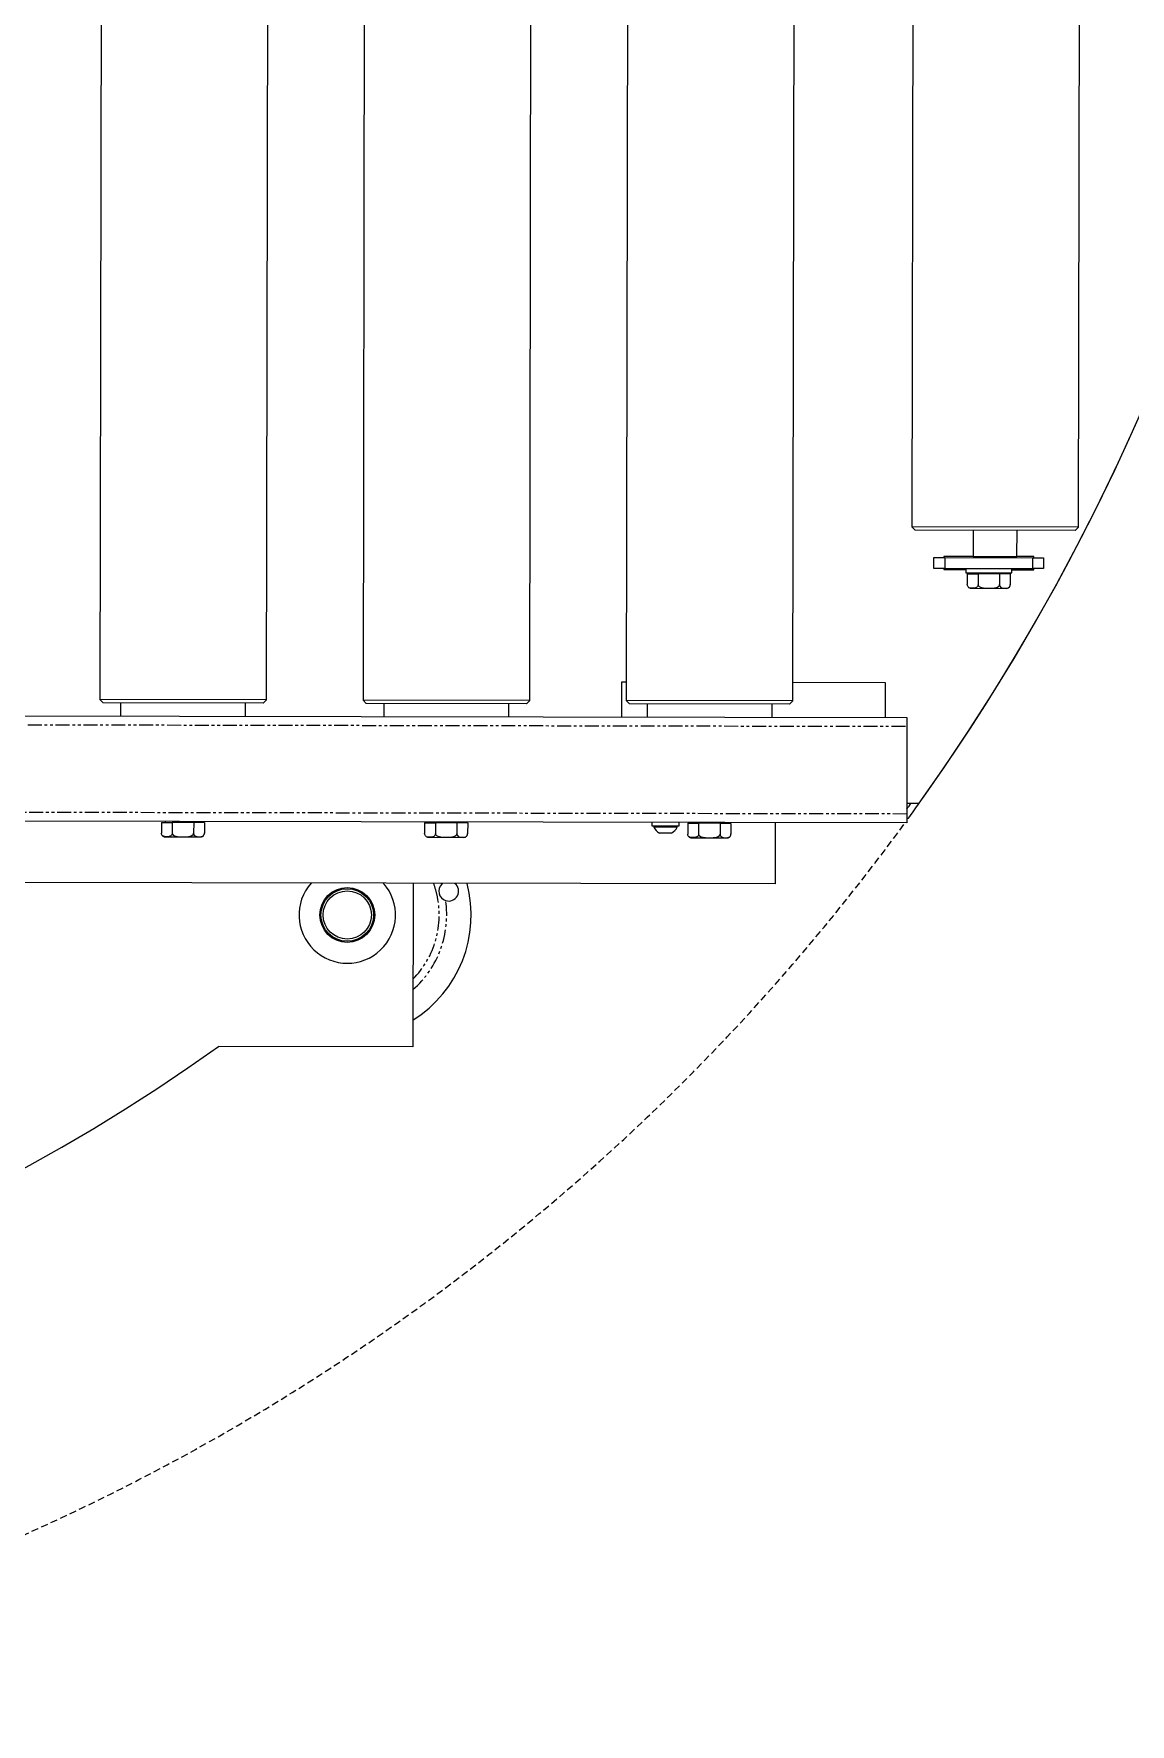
# Model space of a CAD drawing. Header units: millimetres. Extents: x -383313 to -161684, y -117025 to 99224.
# Drawn here: x -340423 to -339923, y -8972 to -8201 of the extents above; entities that cross this region are included whole.
import ezdxf

# ---------------------------------------------------------------- set-up
doc = ezdxf.new("R2010")
doc.units = ezdxf.units.MM
doc.header["$MEASUREMENT"] = 0
for name, pattern in [('AM_ISO08W050x2', [9, 6, -0.75, 1.5, -0.75]), ('NASCOSTA2', [4.7625, 3.175, -1.5875]), ('PHANTOM', [12.7, 6.35, -1.27, 1.27, -1.27, 1.27, -1.27])]:
    doc.linetypes.add(name, pattern=pattern)
doc.layers.get('Defpoints').update_dxf_attribs({"color": 31})
doc.layers.add('AM_5', color=3, linetype='Continuous', lineweight=25)
doc.layers.add('P-0000', color=7, linetype='Continuous')
doc.layers.add('P-4ECA', color=7, linetype='Continuous')
doc.dimstyles.new('AM_ISO', dxfattribs={"dimtxt": 3.5, "dimasz": 2.5, "dimexe": 1, "dimexo": 1, "dimgap": 1.5, "dimtad": 1, "dimdsep": 46, "dimtxsty": 'Standard', "dimcen": 0, "dimclrd": 256, "dimclre": 256, "dimclrt": 2, "dimadec": 0, "dimazin": 2, "dimtp": 0.1, "dimtm": 0.1, "dimtfac": 0.71, "dimtmove": 0, "dimatfit": 3, "dimfxl": 1, "dimtzin": 0, "dimlwd": -1, "dimlwe": -1, "dimarcsym": 0})

# ---------------------------------------------------------------- blocks, each defined once
blk = doc.blocks.new('*D168')
at = {"layer": 'AM_5', "transparency": 16777216}
for p, q in [((2170.33, 1608.77), (1662.33, 898.12)), ((438.77, -813.52), (1601.85, 813.52)), ((378.29, -898.12), (317.81, -982.73))]:
    blk.add_line(p, q, dxfattribs=at)
blk.add_arc((1020.31, 0), 1000, 324.74482, 56.67567, dxfattribs=at)
for points in [[(1648.23, 908.2), (1676.43, 888.04), (1601.85, 813.52)], [(364.19, -888.04), (392.39, -908.2), (438.77, -813.52)]]:
    blk.add_solid(points, dxfattribs=at)
at = {"layer": 'Defpoints', "color": 0, "transparency": 16777216}
for p in [(1601.85, 813.52), (438.77, -813.52)]:
    blk.add_point(p, dxfattribs=at)
at = {"layer": 'AM_5', "color": 6, "transparency": 16777216, "insert": (1863.47, 1380.69), "char_height": 156, "attachment_point": 5, "rotation": 54.44113}
blk.add_mtext('∅2000', dxfattribs=at)
blk = doc.blocks.new('A$C16512043')
at = {"color": 7, "linetype": 'Continuous', "lineweight": 15}
for p, q in [((442, 565), (442, -532)), ((518, -532), (518, 565)), ((562, 565), (562, -532)), ((638, -532), (638, 565)), ((682, 565), (682, -532)), ((758, -532), (758, 565)), ((812, 448.5), (812, -452.5)), ((888, -452.5), (888, 448.5)), ((812, -452.5), (813.5, -454)), ((888, -452.5), (812, -452.5)), ((886.5, -454), (813.5, -454)), ((840, -454), (840, -466)), ((860, -466), (860, -454)), ((886.5, -454), (888, -452.5)), ((822.17, -471.5), (822.17, -466.5)), ((822.17, -466.5), (827.17, -466.5)), ((840, -466), (826.67, -466)), ((826.67, -466), (826.67, -466.5)), ((827.17, -466.5), (867.17, -466.5)), ((840, -466), (840.5, -466.5)), ((840, -466), (860, -466)), ((859.5, -466.5), (860, -466)), ((867.67, -466), (860, -466)), ((867.17, -466.5), (872.17, -466.5)), ((867.67, -466.5), (867.67, -466)), ((872.17, -466.5), (872.17, -471.5)), ((827.17, -471.5), (822.17, -471.5)), ((826.67, -471.5), (826.67, -472)), ((826.67, -472), (836.67, -472)), ((827.17, -471.5), (867.17, -471.5)), ((836.67, -471.5), (836.67, -473.5)), ((836.67, -473.5), (839.97, -473.5)), ((837.35, -473.9), (837.35, -478.83)), ((837.35, -473.9), (842.26, -473.9)), ((839.07, -473.5), (839.07, -473.9)), ((839.97, -473.5), (857.67, -473.5)), ((842.26, -473.9), (842.26, -478.83)), ((852.07, -473.9), (842.26, -473.9)), ((852.07, -473.9), (852.07, -478.83)), ((856.98, -473.9), (852.07, -473.9)), ((855.27, -473.9), (855.27, -473.5)), ((856.98, -473.9), (856.98, -478.83)), ((857.67, -473.5), (857.67, -471.5)), ((857.67, -472), (867.67, -472)), ((872.17, -471.5), (867.17, -471.5)), ((867.67, -472), (867.67, -471.5)), ((839.02, -480.5), (855.32, -480.5)), ((680, -523.5), (682, -523.5)), ((680, -539.5), (680, -523.5)), ((758, -523.5), (800, -523.5)), ((800, -523.5), (800, -539.5)), ((-810, -539.5), (810, -539.5)), ((442, -532), (443.5, -533.5)), ((518, -532), (442, -532)), ((516.5, -533.5), (443.5, -533.5)), ((451.5, -533.5), (451.5, -539.5)), ((508.5, -539.5), (508.5, -533.5)), ((516.5, -533.5), (518, -532)), ((562, -532), (563.5, -533.5)), ((638, -532), (562, -532)), ((636.5, -533.5), (563.5, -533.5)), ((571.5, -533.5), (571.5, -539.5)), ((628.5, -539.5), (628.5, -533.5)), ((636.5, -533.5), (638, -532)), ((682, -532), (683.5, -533.5)), ((758, -532), (682, -532)), ((756.5, -533.5), (683.5, -533.5)), ((691.5, -533.5), (691.5, -539.5)), ((748.5, -539.5), (748.5, -533.5)), ((756.5, -533.5), (758, -532)), ((810, -539.5), (810, -543.5)), ((810, -543.5), (810, -583.5)), ((810, -578.5), (815.68, -578.5)), ((810, -583.5), (810, -587.5)), ((810.67, -585.5), (810, -585.5)), ((810, -587.5), (-810, -587.5)), ((470.19, -587.9), (470.19, -592.83)), ((470.19, -587.9), (475.09, -587.9)), ((471.9, -587.5), (471.9, -587.9)), ((475.09, -587.9), (475.09, -592.83)), ((484.91, -587.9), (475.09, -587.9)), ((484.91, -587.9), (484.91, -592.83)), ((489.81, -587.9), (484.91, -587.9)), ((488.1, -587.9), (488.1, -587.5)), ((489.81, -587.9), (489.81, -592.83)), ((590.19, -587.9), (590.19, -592.83)), ((590.19, -587.9), (595.09, -587.9)), ((591.9, -587.5), (591.9, -587.9)), ((595.09, -587.9), (595.09, -592.83)), ((604.91, -587.9), (595.09, -587.9)), ((604.91, -587.9), (604.91, -592.83)), ((609.81, -587.9), (604.91, -587.9)), ((608.1, -587.9), (608.1, -587.5)), ((609.81, -587.9), (609.81, -592.83)), ((693.75, -587.5), (693.75, -589.1)), ((693.75, -589.1), (706.25, -589.1)), ((694.75, -589.1), (694.75, -589.7)), ((700, -589.7), (694.75, -589.7)), ((702.8, -592.4), (697.2, -592.4)), ((705.25, -589.7), (700, -589.7)), ((705.25, -589.7), (705.25, -589.1)), ((706.25, -589.1), (706.25, -587.5)), ((710.19, -587.9), (710.19, -592.83)), ((710.19, -587.9), (715.09, -587.9)), ((711.9, -587.5), (711.9, -587.9)), ((715.09, -587.9), (715.09, -592.83)), ((724.91, -587.9), (715.09, -587.9)), ((724.91, -587.9), (724.91, -592.83)), ((729.81, -587.9), (724.91, -587.9)), ((728.1, -587.9), (728.1, -587.5)), ((729.81, -587.9), (729.81, -592.83)), ((750, -587.5), (750, -615.5)), ((471.85, -594.5), (488.15, -594.5)), ((591.85, -594.5), (608.15, -594.5)), ((711.85, -594.5), (728.15, -594.5)), ((750, -615.5), (-750, -615.5)), ((585, -615.5), (585, -690)), ((585, -690), (496.39, -690))]:
    blk.add_line(p, q, dxfattribs=at)
at = {"color": 7, "linetype": 'PHANTOM', "lineweight": 0}
for p, q in [((827.17, -466.5), (827.17, -471.5)), ((867.17, -471.5), (867.17, -466.5)), ((-810, -543.5), (810, -543.5)), ((810, -583.5), (-810, -583.5))]:
    blk.add_line(p, q, dxfattribs=at)
at = {"color": 7, "linetype": 'Continuous', "lineweight": 15, "flags": 128}
for points in [[(842.26, -478.83), (842.23, -479.12), (842.16, -479.38), (841.99, -479.72), (841.63, -480.09), (840.45, -480.44), (838.74, -480.38), (838.26, -480.24), (837.73, -479.86), (837.55, -479.6), (837.41, -479.26), (837.36, -478.97), (837.35, -478.83)], [(842.26, -478.83), (842.3, -479.09), (842.42, -479.35), (842.74, -479.68), (843.41, -480.05), (845.44, -480.42), (847.17, -480.46), (848.83, -480.42), (850.5, -480.18), (851.2, -479.93), (851.81, -479.48), (851.99, -479.2), (852.07, -478.87), (852.07, -478.83)], [(852.07, -478.83), (852.1, -479.12), (852.17, -479.38), (852.34, -479.72), (852.71, -480.09), (853.88, -480.44), (855.59, -480.38), (856.07, -480.24), (856.61, -479.86), (856.79, -479.6), (856.93, -479.26), (856.98, -478.97), (856.98, -478.83)], [(475.09, -592.83), (475.07, -593.12), (475, -593.38), (474.83, -593.72), (474.46, -594.09), (473.28, -594.44), (471.57, -594.38), (471.09, -594.24), (470.56, -593.86), (470.38, -593.6), (470.24, -593.26), (470.19, -592.97), (470.19, -592.83)], [(475.09, -592.83), (475.13, -593.09), (475.26, -593.35), (475.57, -593.68), (476.25, -594.05), (478.28, -594.42), (480, -594.46), (481.67, -594.42), (483.33, -594.18), (484.03, -593.93), (484.64, -593.48), (484.82, -593.2), (484.91, -592.87), (484.91, -592.83)], [(484.91, -592.83), (484.93, -593.12), (485, -593.38), (485.17, -593.72), (485.54, -594.09), (486.72, -594.44), (488.43, -594.38), (488.91, -594.24), (489.44, -593.86), (489.62, -593.6), (489.76, -593.26), (489.81, -592.97), (489.81, -592.83)], [(595.09, -592.83), (595.07, -593.12), (595, -593.38), (594.83, -593.72), (594.46, -594.09), (593.28, -594.44), (591.57, -594.38), (591.09, -594.24), (590.56, -593.86), (590.38, -593.6), (590.24, -593.26), (590.19, -592.97), (590.19, -592.83)], [(595.09, -592.83), (595.13, -593.09), (595.26, -593.35), (595.57, -593.68), (596.25, -594.05), (598.28, -594.42), (600, -594.46), (601.67, -594.42), (603.33, -594.18), (604.03, -593.93), (604.64, -593.48), (604.82, -593.2), (604.91, -592.87), (604.91, -592.83)], [(604.91, -592.83), (604.93, -593.12), (605, -593.38), (605.17, -593.72), (605.54, -594.09), (606.72, -594.44), (608.43, -594.38), (608.91, -594.24), (609.44, -593.86), (609.62, -593.6), (609.76, -593.26), (609.81, -592.97), (609.81, -592.83)], [(715.09, -592.83), (715.07, -593.12), (715, -593.38), (714.83, -593.72), (714.46, -594.09), (713.28, -594.44), (711.57, -594.38), (711.09, -594.24), (710.56, -593.86), (710.38, -593.6), (710.24, -593.26), (710.19, -592.97), (710.19, -592.83)], [(715.09, -592.83), (715.13, -593.09), (715.26, -593.35), (715.57, -593.68), (716.25, -594.05), (718.28, -594.42), (720, -594.46), (721.67, -594.42), (723.33, -594.18), (724.03, -593.93), (724.64, -593.48), (724.82, -593.2), (724.91, -592.87), (724.91, -592.83)], [(724.91, -592.83), (724.93, -593.12), (725, -593.38), (725.17, -593.72), (725.54, -594.09), (726.72, -594.44), (728.43, -594.38), (728.91, -594.24), (729.44, -593.86), (729.62, -593.6), (729.76, -593.26), (729.81, -592.97), (729.81, -592.83)]]:
    blk.add_lwpolyline(points, dxfattribs=at)
at = {"color": 7, "linetype": 'Continuous', "lineweight": 15}
for radius in [12.5, 12, 11]:
    blk.add_circle((555, -630), radius, dxfattribs=at)
for centre, radius, start, end in [((0, 0), 1000, 324.65489, 35.13466), ((839.02, -478.83), 1.67, 219.95324, 270), ((855.32, -478.83), 1.67, 270, 320.97555), ((855.32, -478.83), 1.67, 341.04983, 4.62732), ((0, 0), 997, 324.33475, 324.53252), ((0, 0), 1000, 324.16168, 324.65489), ((488.15, -592.83), 1.67, 341.04983, 4.62732), ((608.15, -592.83), 1.67, 341.04983, 4.62732), ((700, -587.4), 5.73, 203.67919, 240.76248), ((700, -587.4), 5.73, 299.23752, 336.32081), ((728.15, -592.83), 1.67, 341.04983, 4.62732), ((471.85, -592.83), 1.67, 219.95324, 270), ((488.15, -592.83), 1.67, 270, 320.97555), ((591.85, -592.83), 1.67, 219.95324, 270), ((608.15, -592.83), 1.67, 270, 320.97555), ((711.85, -592.83), 1.67, 219.95324, 270), ((728.15, -592.83), 1.67, 270, 320.97555), ((555, -630), 22, 138.76942, 41.23058), ((555, -630), 56.5, 302.07125, 14.87062), ((601.22, -619.05), 4.5, 134.52736, 252.12655), ((601.22, -619.05), 4.5, 127.89975, 134.52736), ((601.22, -619.05), 4.5, 252.12655, 52.10025), ((0, 0), 850, 234.26871, 305.73129)]:
    blk.add_arc(centre, radius, start, end, dxfattribs=at)
at = {"color": 7, "linetype": 'PHANTOM', "lineweight": 0}
for radius, start, end in [(41.9, 13.32696, 20.24644), (45.33, 18.19772, 18.65436), (41.9, 315.72387, 13.32696), (45.33, 311.43546, 8.45619)]:
    blk.add_arc((555, -630), radius, start, end, dxfattribs=at)
at = {"layer": 'P-4ECA', "color": 1, "linetype": 'NASCOSTA2'}
blk.add_arc((0, 0), 1000, 216.00003, 323.99997, dxfattribs=at)
blk = doc.blocks.new('A$C11CE3AA3')
at = {"layer": 'P-0000', "color": 7, "linetype": 'AM_ISO08W050x2'}
blk.add_blockref('A$C16512043', (0, 0), dxfattribs=at)
blk = doc.blocks.new('A$C48DD7FF4')
at = {"layer": 'P-0000', "color": 7, "linetype": 'AM_ISO08W050x2', "rotation": 90}
blk.add_blockref('A$C11CE3AA3', (0, 0), dxfattribs=at)
blk = doc.blocks.new('A$C85faf101')
at = {"layer": 'P-0000', "color": 7, "linetype": 'AM_ISO08W050x2', "rotation": 269.8977813728555}
blk.add_blockref('A$C48DD7FF4', (1020.31, 0, 5), dxfattribs=at)
at = {"layer": 'AM_5'}
dim = blk.add_diameter_dim_2p(p1=(438.77, -813.52), p2=(1601.85, 813.52), dimstyle='AM_ISO', override={"dimscale": 13, "dimtxt": 12, "dimasz": 8, "dimexe": 3, "dimgap": 3, "dimdec": 0, "dimclrt": 6, "dimarcsym": 1}, dxfattribs=at)
dim.commit()
dim.dimension.update_dxf_attribs({"geometry": '*D168', "text_midpoint": (1958.65, 1312.65), "dimtype": 131})

msp = doc.modelspace()

# ---------------------------------------------------------------- block references
at = {"ltscale": 100}
msp.add_blockref('A$C85faf101', (-341854.51332, -7972.09281), dxfattribs=at)

doc.saveas('drawing.dxf')
